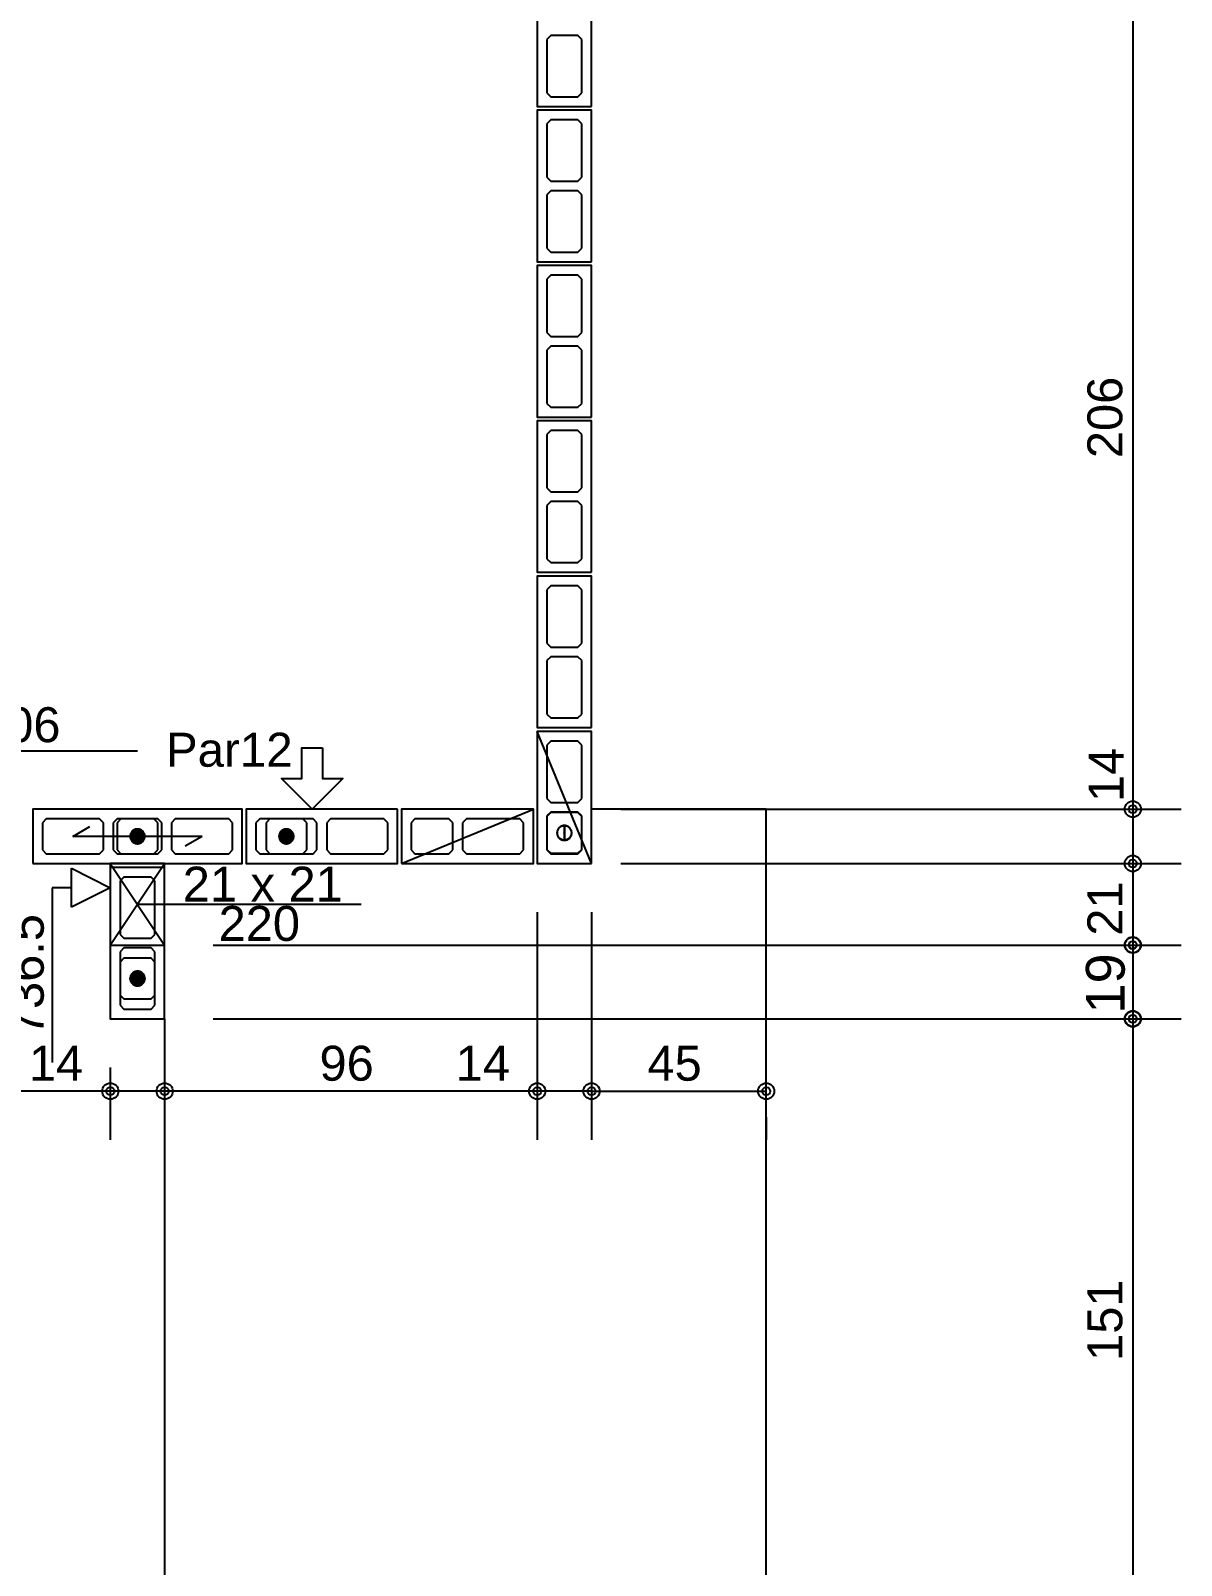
# Model space of a CAD drawing. Extents: x 0 to 119, y 0 to 84.
# Drawn here: x 40.56 to 46.49, y 44.73 to 52.63 of the extents above; entities that cross this region are included whole.
import ezdxf

# ---------------------------------------------------------------- set-up
doc = ezdxf.new("R2010")
doc.units = 0
doc.header["$MEASUREMENT"] = 0
doc.linetypes.add('ESTILO_TQS_0003', pattern=[1.5, 0.5, -0.4, 0.1, -0.5])
doc.linetypes.add('ESTILO_TQS_0005', pattern=[0.4, 0.3, -0.1])
for name, color, linetype in [('18', 6, 'CONTINUOUS'), ('20', 1, 'CONTINUOUS'), ('27', 250, 'CONTINUOUS'), ('3', 7, 'CONTINUOUS'), ('35', 255, 'CONTINUOUS')]:
    doc.layers.add(name, color=color, linetype=linetype)
doc.styles.add('TQS_ARIAL', font='arial.ttf')

msp = doc.modelspace()

# ---------------------------------------------------------------- linework, layer by layer
at = {"layer": '18', "color": 6, "linetype": 'Continuous'}
for p, q in [((40.767844, 48.115514), (40.767844, 48.315514)), ((40.767844, 48.315514), (40.967844, 48.215514)), ((40.767844, 48.215514), (40.667844, 48.215514)), ((40.667844, 48.215514), (40.667844, 47.315514)), ((40.967844, 48.215514), (40.767844, 48.115514))]:
    msp.add_line(p, q, dxfattribs=at)
at = {"layer": '20', "color": 1, "linetype": 'Continuous'}
msp.add_line((40.207844, 48.92), (41.107844, 48.92), dxfattribs=at)
at = {"layer": '27', "color": 250, "linetype": 'ESTILO_TQS_0005'}
for points in [[(43.377844, 52.29), (43.397844, 52.31), (43.397844, 52.585), (43.377844, 52.605), (43.237844, 52.605), (43.217844, 52.585), (43.217844, 52.31), (43.237844, 52.29), (43.377844, 52.29)], [(43.377844, 51.855), (43.397844, 51.875), (43.397844, 52.15), (43.377844, 52.17), (43.237844, 52.17), (43.217844, 52.15), (43.217844, 51.875), (43.237844, 51.855), (43.377844, 51.855)], [(43.377844, 51.49), (43.397844, 51.51), (43.397844, 51.785), (43.377844, 51.805), (43.237844, 51.805), (43.217844, 51.785), (43.217844, 51.51), (43.237844, 51.49), (43.377844, 51.49)], [(43.377844, 51.055), (43.397844, 51.075), (43.397844, 51.35), (43.377844, 51.37), (43.237844, 51.37), (43.217844, 51.35), (43.217844, 51.075), (43.237844, 51.055), (43.377844, 51.055)], [(43.377844, 50.69), (43.397844, 50.71), (43.397844, 50.985), (43.377844, 51.005), (43.237844, 51.005), (43.217844, 50.985), (43.217844, 50.71), (43.237844, 50.69), (43.377844, 50.69)], [(43.377844, 50.255), (43.397844, 50.275), (43.397844, 50.55), (43.377844, 50.57), (43.237844, 50.57), (43.217844, 50.55), (43.217844, 50.275), (43.237844, 50.255), (43.377844, 50.255)], [(43.377844, 49.89), (43.397844, 49.91), (43.397844, 50.185), (43.377844, 50.205), (43.237844, 50.205), (43.217844, 50.185), (43.217844, 49.91), (43.237844, 49.89), (43.377844, 49.89)], [(43.377844, 49.455), (43.397844, 49.475), (43.397844, 49.75), (43.377844, 49.77), (43.237844, 49.77), (43.217844, 49.75), (43.217844, 49.475), (43.237844, 49.455), (43.377844, 49.455)], [(43.377844, 49.09), (43.397844, 49.11), (43.397844, 49.385), (43.377844, 49.405), (43.237844, 49.405), (43.217844, 49.385), (43.217844, 49.11), (43.237844, 49.09), (43.377844, 49.09)], [(43.377844, 48.655), (43.397844, 48.675), (43.397844, 48.95), (43.377844, 48.97), (43.237844, 48.97), (43.217844, 48.95), (43.217844, 48.675), (43.237844, 48.655), (43.377844, 48.655)], [(40.617844, 48.41), (40.637844, 48.39), (40.912844, 48.39), (40.932844, 48.41), (40.932844, 48.55), (40.912844, 48.57), (40.637844, 48.57), (40.617844, 48.55), (40.617844, 48.41)], [(40.982844, 48.41), (41.002844, 48.39), (41.212844, 48.39), (41.232844, 48.41), (41.232844, 48.55), (41.212844, 48.57), (41.002844, 48.57), (40.982844, 48.55), (40.982844, 48.41)], [(41.282844, 48.41), (41.302844, 48.39), (41.577844, 48.39), (41.597844, 48.41), (41.597844, 48.55), (41.577844, 48.57), (41.302844, 48.57), (41.282844, 48.55), (41.282844, 48.41)], [(42.032844, 48.55), (42.012844, 48.57), (41.737844, 48.57), (41.717844, 48.55), (41.717844, 48.41), (41.737844, 48.39), (42.012844, 48.39), (42.032844, 48.41), (42.032844, 48.55)], [(42.397844, 48.55), (42.377844, 48.57), (42.102844, 48.57), (42.082844, 48.55), (42.082844, 48.41), (42.102844, 48.39), (42.377844, 48.39), (42.397844, 48.41), (42.397844, 48.55)], [(42.517844, 48.41), (42.537844, 48.39), (42.712844, 48.39), (42.732844, 48.41), (42.732844, 48.55), (42.712844, 48.57), (42.537844, 48.57), (42.517844, 48.55), (42.517844, 48.41)], [(42.782844, 48.41), (42.802844, 48.39), (43.077844, 48.39), (43.097844, 48.41), (43.097844, 48.55), (43.077844, 48.57), (42.802844, 48.57), (42.782844, 48.55), (42.782844, 48.41)], [(43.377844, 48.39), (43.397844, 48.41), (43.397844, 48.585), (43.377844, 48.605), (43.237844, 48.605), (43.217844, 48.585), (43.217844, 48.41), (43.237844, 48.39), (43.377844, 48.39)], [(41.037844, 48.27), (41.017844, 48.25), (41.017844, 47.975), (41.037844, 47.955), (41.177844, 47.955), (41.197844, 47.975), (41.197844, 48.25), (41.177844, 48.27), (41.037844, 48.27)], [(41.037844, 47.905), (41.017844, 47.885), (41.017844, 47.61), (41.037844, 47.59), (41.177844, 47.59), (41.197844, 47.61), (41.197844, 47.885), (41.177844, 47.905), (41.037844, 47.905)]]:
    msp.add_lwpolyline(points, dxfattribs=at)
at = {"layer": '3', "color": 7, "linetype": 'Continuous'}
for p, q in [((43.447844, 48.34), (43.167844, 49.02)), ((42.467844, 48.34), (43.147844, 48.62)), ((41.022844, 48.57), (41.002844, 48.55)), ((41.002844, 48.55), (41.002844, 48.41)), ((41.192844, 48.57), (41.022844, 48.57)), ((41.212844, 48.55), (41.192844, 48.57)), ((41.212844, 48.41), (41.212844, 48.55)), ((41.790344, 48.57), (41.770344, 48.55)), ((41.770344, 48.55), (41.770344, 48.41)), ((41.960344, 48.57), (41.790344, 48.57)), ((41.980344, 48.55), (41.960344, 48.57)), ((41.980344, 48.41), (41.980344, 48.55)), ((43.237844, 48.6025), (43.217844, 48.5825)), ((43.217844, 48.5825), (43.217844, 48.4125)), ((43.377844, 48.6025), (43.237844, 48.6025)), ((43.397844, 48.5825), (43.377844, 48.6025)), ((43.397844, 48.4125), (43.397844, 48.5825)), ((40.775344, 48.48), (40.861947, 48.53)), ((41.440344, 48.48), (40.775344, 48.48)), ((41.440344, 48.48), (41.353742, 48.43)), ((41.002844, 48.41), (41.022844, 48.39)), ((41.022844, 48.39), (41.192844, 48.39)), ((41.192844, 48.39), (41.212844, 48.41)), ((41.770344, 48.41), (41.790344, 48.39)), ((41.790344, 48.39), (41.960344, 48.39)), ((41.960344, 48.39), (41.980344, 48.41)), ((43.217844, 48.4125), (43.237844, 48.3925)), ((43.237844, 48.3925), (43.377844, 48.3925)), ((43.377844, 48.3925), (43.397844, 48.4125)), ((40.967844, 47.92), (41.247844, 48.34)), ((40.967844, 48.34), (41.247844, 47.92)), ((41.037844, 47.8525), (41.017844, 47.8325)), ((41.017844, 47.8325), (41.017844, 47.6625)), ((41.177844, 47.8525), (41.037844, 47.8525)), ((41.197844, 47.8325), (41.177844, 47.8525)), ((41.197844, 47.6625), (41.197844, 47.8325)), ((41.017844, 47.6625), (41.037844, 47.6425)), ((41.037844, 47.6425), (41.177844, 47.6425)), ((41.177844, 47.6425), (41.197844, 47.6625))]:
    msp.add_line(p, q, dxfattribs=at)
for points in [[(43.447844, 52.24), (43.447844, 53.02), (43.167844, 53.02), (43.167844, 52.24), (43.447844, 52.24)], [(43.447844, 51.44), (43.447844, 52.22), (43.167844, 52.22), (43.167844, 51.44), (43.447844, 51.44)], [(43.447844, 50.64), (43.447844, 51.42), (43.167844, 51.42), (43.167844, 50.64), (43.447844, 50.64)], [(43.447844, 49.84), (43.447844, 50.62), (43.167844, 50.62), (43.167844, 49.84), (43.447844, 49.84)], [(43.447844, 49.04), (43.447844, 49.82), (43.167844, 49.82), (43.167844, 49.04), (43.447844, 49.04)], [(43.447844, 48.34), (43.447844, 49.02), (43.167844, 49.02), (43.167844, 48.34), (43.447844, 48.34)], [(42.060502, 48.935947), (42.060502, 48.777974), (42.165818, 48.777974), (42.007844, 48.62), (41.849871, 48.777974), (41.955186, 48.777974), (41.955186, 48.935947), (42.060502, 48.935947)], [(40.567844, 48.34), (41.647844, 48.34), (41.647844, 48.62), (40.567844, 48.62), (40.567844, 48.34)], [(42.447844, 48.62), (41.667844, 48.62), (41.667844, 48.34), (42.447844, 48.34), (42.447844, 48.62)], [(42.467844, 48.34), (43.147844, 48.34), (43.147844, 48.62), (42.467844, 48.62), (42.467844, 48.34)], [(43.047844, 43.54), (44.347844, 43.54), (44.347844, 48.62), (43.447844, 48.62)], [(41.108444, 48.48), (41.108441, 48.479939), (41.108432, 48.479879), (41.108417, 48.47982), (41.108396, 48.479763), (41.108369, 48.479709), (41.108337, 48.479657), (41.1083, 48.479609), (41.108258, 48.479565), (41.108212, 48.479526), (41.108162, 48.479491), (41.108109, 48.479461), (41.108053, 48.479437), (41.107995, 48.479419), (41.107935, 48.479407), (41.107875, 48.479401), (41.107814, 48.479401), (41.107753, 48.479407), (41.107694, 48.479419), (41.107636, 48.479437), (41.10758, 48.479461), (41.107527, 48.479491), (41.107477, 48.479526), (41.107431, 48.479565), (41.107389, 48.479609), (41.107352, 48.479657), (41.10732, 48.479709), (41.107293, 48.479763), (41.107272, 48.47982), (41.107257, 48.479879), (41.107247, 48.479939), (41.107244, 48.48), (41.145644, 48.48), (41.14545, 48.483824), (41.144871, 48.487609), (41.143911, 48.491316), (41.142581, 48.494907), (41.140895, 48.498344), (41.138869, 48.501594), (41.136525, 48.504622), (41.133887, 48.507397), (41.130982, 48.509891), (41.127839, 48.512079), (41.124491, 48.513937), (41.120972, 48.515447), (41.117319, 48.516593), (41.113568, 48.517364), (41.109759, 48.517751), (41.10593, 48.517751), (41.10212, 48.517364), (41.09837, 48.516593), (41.094716, 48.515447), (41.091197, 48.513937), (41.087849, 48.512079), (41.084707, 48.509891), (41.081801, 48.507397), (41.079163, 48.504622), (41.076819, 48.501594), (41.074794, 48.498344), (41.073108, 48.494907), (41.071778, 48.491316), (41.070818, 48.487609), (41.070238, 48.483824), (41.070044, 48.48), (41.108444, 48.48)], [(41.107244, 48.48), (41.107247, 48.480061), (41.107257, 48.480121), (41.107272, 48.48018), (41.107293, 48.480237), (41.10732, 48.480291), (41.107352, 48.480343), (41.107389, 48.480391), (41.107431, 48.480435), (41.107477, 48.480474), (41.107527, 48.480509), (41.10758, 48.480539), (41.107636, 48.480563), (41.107694, 48.480581), (41.107753, 48.480593), (41.107814, 48.480599), (41.107875, 48.480599), (41.107935, 48.480593), (41.107995, 48.480581), (41.108053, 48.480563), (41.108109, 48.480539), (41.108162, 48.480509), (41.108212, 48.480474), (41.108258, 48.480435), (41.1083, 48.480391), (41.108337, 48.480343), (41.108369, 48.480291), (41.108396, 48.480237), (41.108417, 48.48018), (41.108432, 48.480121), (41.108441, 48.480061), (41.108444, 48.48), (41.070044, 48.48), (41.070238, 48.476176), (41.070818, 48.472391), (41.071778, 48.468684), (41.073108, 48.465093), (41.074794, 48.461656), (41.076819, 48.458406), (41.079163, 48.455378), (41.081801, 48.452603), (41.084707, 48.450109), (41.087849, 48.447921), (41.091197, 48.446063), (41.094716, 48.444553), (41.09837, 48.443407), (41.10212, 48.442636), (41.10593, 48.442249), (41.109759, 48.442249), (41.113568, 48.442636), (41.117319, 48.443407), (41.120972, 48.444553), (41.124491, 48.446063), (41.127839, 48.447921), (41.130982, 48.450109), (41.133887, 48.452603), (41.136525, 48.455378), (41.138869, 48.458406), (41.140895, 48.461656), (41.142581, 48.465093), (41.143911, 48.468684), (41.144871, 48.472391), (41.14545, 48.476176), (41.145644, 48.48), (41.107244, 48.48)], [(41.875944, 48.48), (41.875941, 48.479939), (41.875932, 48.479879), (41.875917, 48.47982), (41.875896, 48.479763), (41.875869, 48.479709), (41.875837, 48.479657), (41.8758, 48.479609), (41.875758, 48.479565), (41.875712, 48.479526), (41.875662, 48.479491), (41.875609, 48.479461), (41.875553, 48.479437), (41.875495, 48.479419), (41.875435, 48.479407), (41.875375, 48.479401), (41.875314, 48.479401), (41.875253, 48.479407), (41.875194, 48.479419), (41.875136, 48.479437), (41.87508, 48.479461), (41.875027, 48.479491), (41.874977, 48.479526), (41.874931, 48.479565), (41.874889, 48.479609), (41.874852, 48.479657), (41.87482, 48.479709), (41.874793, 48.479763), (41.874772, 48.47982), (41.874757, 48.479879), (41.874747, 48.479939), (41.874744, 48.48), (41.913144, 48.48), (41.91295, 48.483824), (41.912371, 48.487609), (41.911411, 48.491316), (41.910081, 48.494907), (41.908395, 48.498344), (41.906369, 48.501594), (41.904025, 48.504622), (41.901387, 48.507397), (41.898482, 48.509891), (41.895339, 48.512079), (41.891991, 48.513937), (41.888472, 48.515447), (41.884819, 48.516593), (41.881068, 48.517364), (41.877259, 48.517751), (41.87343, 48.517751), (41.86962, 48.517364), (41.86587, 48.516593), (41.862216, 48.515447), (41.858697, 48.513937), (41.855349, 48.512079), (41.852207, 48.509891), (41.849301, 48.507397), (41.846663, 48.504622), (41.844319, 48.501594), (41.842294, 48.498344), (41.840608, 48.494907), (41.839278, 48.491316), (41.838318, 48.487609), (41.837738, 48.483824), (41.837544, 48.48), (41.875944, 48.48)], [(41.874744, 48.48), (41.874747, 48.480061), (41.874757, 48.480121), (41.874772, 48.48018), (41.874793, 48.480237), (41.87482, 48.480291), (41.874852, 48.480343), (41.874889, 48.480391), (41.874931, 48.480435), (41.874977, 48.480474), (41.875027, 48.480509), (41.87508, 48.480539), (41.875136, 48.480563), (41.875194, 48.480581), (41.875253, 48.480593), (41.875314, 48.480599), (41.875375, 48.480599), (41.875435, 48.480593), (41.875495, 48.480581), (41.875553, 48.480563), (41.875609, 48.480539), (41.875662, 48.480509), (41.875712, 48.480474), (41.875758, 48.480435), (41.8758, 48.480391), (41.875837, 48.480343), (41.875869, 48.480291), (41.875896, 48.480237), (41.875917, 48.48018), (41.875932, 48.480121), (41.875941, 48.480061), (41.875944, 48.48), (41.837544, 48.48), (41.837738, 48.476176), (41.838318, 48.472391), (41.839278, 48.468684), (41.840608, 48.465093), (41.842294, 48.461656), (41.844319, 48.458406), (41.846663, 48.455378), (41.849301, 48.452603), (41.852207, 48.450109), (41.855349, 48.447921), (41.858697, 48.446063), (41.862216, 48.444553), (41.86587, 48.443407), (41.86962, 48.442636), (41.87343, 48.442249), (41.877259, 48.442249), (41.881068, 48.442636), (41.884819, 48.443407), (41.888472, 48.444553), (41.891991, 48.446063), (41.895339, 48.447921), (41.898482, 48.450109), (41.901387, 48.452603), (41.904025, 48.455378), (41.906369, 48.458406), (41.908395, 48.461656), (41.910081, 48.465093), (41.911411, 48.468684), (41.912371, 48.472391), (41.91295, 48.476176), (41.913144, 48.48), (41.874744, 48.48)], [(43.307844, 48.4981), (43.307905, 48.498097), (43.307965, 48.498088), (43.308024, 48.498072), (43.308081, 48.498051), (43.308135, 48.498025), (43.308187, 48.497992), (43.308235, 48.497955), (43.308279, 48.497913), (43.308319, 48.497867), (43.308353, 48.497817), (43.308383, 48.497764), (43.308407, 48.497708), (43.308425, 48.49765), (43.308437, 48.497591), (43.308444, 48.49753), (43.308444, 48.49747), (43.308437, 48.497409), (43.308425, 48.49735), (43.308407, 48.497292), (43.308383, 48.497236), (43.308353, 48.497183), (43.308319, 48.497133), (43.308279, 48.497087), (43.308235, 48.497045), (43.308187, 48.497008), (43.308135, 48.496975), (43.308081, 48.496949), (43.308024, 48.496928), (43.307965, 48.496912), (43.307905, 48.496903), (43.307844, 48.4969), (43.307844, 48.5353), (43.30402, 48.535106), (43.300235, 48.534526), (43.296528, 48.533566), (43.292938, 48.532237), (43.2895, 48.53055), (43.28625, 48.528525), (43.283222, 48.526181), (43.280447, 48.523543), (43.277953, 48.520638), (43.275766, 48.517495), (43.273907, 48.514147), (43.272397, 48.510628), (43.271251, 48.506975), (43.27048, 48.503224), (43.270093, 48.499415), (43.270093, 48.495585), (43.27048, 48.491776), (43.271251, 48.488025), (43.272397, 48.484372), (43.273907, 48.480853), (43.275766, 48.477505), (43.277953, 48.474362), (43.280447, 48.471457), (43.283222, 48.468819), (43.28625, 48.466475), (43.2895, 48.46445), (43.292938, 48.462763), (43.296528, 48.461434), (43.300235, 48.460474), (43.30402, 48.459894), (43.307844, 48.4597), (43.307844, 48.4981)], [(43.307844, 48.4969), (43.307784, 48.496903), (43.307724, 48.496912), (43.307665, 48.496928), (43.307608, 48.496949), (43.307553, 48.496975), (43.307502, 48.497008), (43.307453, 48.497045), (43.307409, 48.497087), (43.30737, 48.497133), (43.307335, 48.497183), (43.307306, 48.497236), (43.307282, 48.497292), (43.307263, 48.49735), (43.307251, 48.497409), (43.307245, 48.49747), (43.307245, 48.49753), (43.307251, 48.497591), (43.307263, 48.49765), (43.307282, 48.497708), (43.307306, 48.497764), (43.307335, 48.497817), (43.30737, 48.497867), (43.307409, 48.497913), (43.307453, 48.497955), (43.307502, 48.497992), (43.307553, 48.498025), (43.307608, 48.498051), (43.307665, 48.498072), (43.307724, 48.498088), (43.307784, 48.498097), (43.307844, 48.4981), (43.307844, 48.4597), (43.311668, 48.459894), (43.315453, 48.460474), (43.31916, 48.461434), (43.322751, 48.462763), (43.326189, 48.46445), (43.329438, 48.466475), (43.332466, 48.468819), (43.335241, 48.471457), (43.337736, 48.474362), (43.339923, 48.477505), (43.341781, 48.480853), (43.343291, 48.484372), (43.344438, 48.488025), (43.345208, 48.491776), (43.345596, 48.495585), (43.345596, 48.499415), (43.345208, 48.503224), (43.344438, 48.506975), (43.343291, 48.510628), (43.341781, 48.514147), (43.339923, 48.517495), (43.337736, 48.520638), (43.335241, 48.523543), (43.332466, 48.526181), (43.329438, 48.528525), (43.326189, 48.53055), (43.322751, 48.532237), (43.31916, 48.533566), (43.315453, 48.534526), (43.311668, 48.535106), (43.307844, 48.5353), (43.307844, 48.4969)], [(40.967844, 47.92), (41.247844, 47.92), (41.247844, 48.34), (40.967844, 48.34), (40.967844, 47.92)], [(40.967844, 48.32), (40.967844, 47.54), (41.247844, 47.54), (41.247844, 48.32), (40.967844, 48.32)], [(41.107844, 48.13), (42.260073, 48.13)], [(41.107844, 47.7481), (41.107905, 47.748097), (41.107965, 47.748088), (41.108024, 47.748072), (41.108081, 47.748051), (41.108135, 47.748025), (41.108187, 47.747992), (41.108235, 47.747955), (41.108279, 47.747913), (41.108319, 47.747867), (41.108353, 47.747817), (41.108383, 47.747764), (41.108407, 47.747708), (41.108425, 47.74765), (41.108437, 47.747591), (41.108444, 47.74753), (41.108444, 47.74747), (41.108437, 47.747409), (41.108425, 47.74735), (41.108407, 47.747292), (41.108383, 47.747236), (41.108353, 47.747183), (41.108319, 47.747133), (41.108279, 47.747087), (41.108235, 47.747045), (41.108187, 47.747008), (41.108135, 47.746975), (41.108081, 47.746949), (41.108024, 47.746928), (41.107965, 47.746912), (41.107905, 47.746903), (41.107844, 47.7469), (41.107844, 47.7853), (41.10402, 47.785106), (41.100235, 47.784526), (41.096528, 47.783566), (41.092938, 47.782237), (41.0895, 47.78055), (41.08625, 47.778525), (41.083222, 47.776181), (41.080447, 47.773543), (41.077953, 47.770638), (41.075766, 47.767495), (41.073907, 47.764147), (41.072397, 47.760628), (41.071251, 47.756975), (41.07048, 47.753224), (41.070093, 47.749415), (41.070093, 47.745585), (41.07048, 47.741776), (41.071251, 47.738025), (41.072397, 47.734372), (41.073907, 47.730853), (41.075766, 47.727505), (41.077953, 47.724362), (41.080447, 47.721457), (41.083222, 47.718819), (41.08625, 47.716475), (41.0895, 47.71445), (41.092938, 47.712763), (41.096528, 47.711434), (41.100235, 47.710474), (41.10402, 47.709894), (41.107844, 47.7097), (41.107844, 47.7481)], [(41.107844, 47.7469), (41.107784, 47.746903), (41.107724, 47.746912), (41.107665, 47.746928), (41.107608, 47.746949), (41.107553, 47.746975), (41.107502, 47.747008), (41.107453, 47.747045), (41.107409, 47.747087), (41.10737, 47.747133), (41.107335, 47.747183), (41.107306, 47.747236), (41.107282, 47.747292), (41.107263, 47.74735), (41.107251, 47.747409), (41.107245, 47.74747), (41.107245, 47.74753), (41.107251, 47.747591), (41.107263, 47.74765), (41.107282, 47.747708), (41.107306, 47.747764), (41.107335, 47.747817), (41.10737, 47.747867), (41.107409, 47.747913), (41.107453, 47.747955), (41.107502, 47.747992), (41.107553, 47.748025), (41.107608, 47.748051), (41.107665, 47.748072), (41.107724, 47.748088), (41.107784, 47.748097), (41.107844, 47.7481), (41.107844, 47.7097), (41.111668, 47.709894), (41.115453, 47.710474), (41.11916, 47.711434), (41.122751, 47.712763), (41.126189, 47.71445), (41.129438, 47.716475), (41.132466, 47.718819), (41.135241, 47.721457), (41.137736, 47.724362), (41.139923, 47.727505), (41.141781, 47.730853), (41.143291, 47.734372), (41.144438, 47.738025), (41.145208, 47.741776), (41.145596, 47.745585), (41.145596, 47.749415), (41.145208, 47.753224), (41.144438, 47.756975), (41.143291, 47.760628), (41.141781, 47.764147), (41.139923, 47.767495), (41.137736, 47.770638), (41.135241, 47.773543), (41.132466, 47.776181), (41.129438, 47.778525), (41.126189, 47.78055), (41.122751, 47.782237), (41.11916, 47.783566), (41.115453, 47.784526), (41.111668, 47.785106), (41.107844, 47.7853), (41.107844, 47.7469)], [(41.247844, 47.54), (41.247844, 44.52)]]:
    msp.add_lwpolyline(points, dxfattribs=at)
for centre in [(41.107844, 48.48), (41.875344, 48.48), (43.307844, 48.4975), (41.107844, 47.7475)]:
    msp.add_circle(centre, 0.0372, dxfattribs=at)
for points in [[(41.108444, 48.48), (41.070238, 48.483824), (41.070044, 48.48)], [(41.107244, 48.48), (41.070044, 48.48), (41.070238, 48.476176)], [(41.108444, 48.48), (41.070818, 48.487609), (41.070238, 48.483824)], [(41.107244, 48.48), (41.070238, 48.476176), (41.070818, 48.472391)], [(41.108444, 48.48), (41.071778, 48.491316), (41.070818, 48.487609)], [(41.107244, 48.48), (41.070818, 48.472391), (41.071778, 48.468684)], [(41.108444, 48.48), (41.073108, 48.494907), (41.071778, 48.491316)], [(41.107244, 48.48), (41.071778, 48.468684), (41.073108, 48.465093)], [(41.108444, 48.48), (41.074794, 48.498344), (41.073108, 48.494907)], [(41.107244, 48.48), (41.073108, 48.465093), (41.074794, 48.461656)], [(41.108444, 48.48), (41.076819, 48.501594), (41.074794, 48.498344)], [(41.107244, 48.48), (41.074794, 48.461656), (41.076819, 48.458406)], [(41.108444, 48.48), (41.079163, 48.504622), (41.076819, 48.501594)], [(41.107244, 48.48), (41.076819, 48.458406), (41.079163, 48.455378)], [(41.108444, 48.48), (41.081801, 48.507397), (41.079163, 48.504622)], [(41.107244, 48.48), (41.079163, 48.455378), (41.081801, 48.452603)], [(41.108444, 48.48), (41.084707, 48.509891), (41.081801, 48.507397)], [(41.107244, 48.48), (41.081801, 48.452603), (41.084707, 48.450109)], [(41.108444, 48.48), (41.087849, 48.512079), (41.084707, 48.509891)], [(41.107244, 48.48), (41.084707, 48.450109), (41.087849, 48.447921)], [(41.108444, 48.48), (41.091197, 48.513937), (41.087849, 48.512079)], [(41.107244, 48.48), (41.087849, 48.447921), (41.091197, 48.446063)], [(41.108444, 48.48), (41.094716, 48.515447), (41.091197, 48.513937)], [(41.107244, 48.48), (41.091197, 48.446063), (41.094716, 48.444553)], [(41.108444, 48.48), (41.09837, 48.516593), (41.094716, 48.515447)], [(41.107244, 48.48), (41.094716, 48.444553), (41.09837, 48.443407)], [(41.108444, 48.48), (41.10212, 48.517364), (41.09837, 48.516593)], [(41.107244, 48.48), (41.09837, 48.443407), (41.10212, 48.442636)], [(41.108444, 48.48), (41.10593, 48.517751), (41.10212, 48.517364)], [(41.107244, 48.48), (41.10212, 48.442636), (41.10593, 48.442249)], [(41.108444, 48.48), (41.109759, 48.517751), (41.10593, 48.517751)], [(41.107244, 48.48), (41.10593, 48.442249), (41.109759, 48.442249)], [(41.107477, 48.480474), (41.107272, 48.48018), (41.107244, 48.48)], [(41.107477, 48.480474), (41.107244, 48.48), (41.107244, 48.48)], [(41.107477, 48.480474), (41.107244, 48.48), (41.107244, 48.48)], [(41.107477, 48.480474), (41.107244, 48.48), (41.107244, 48.48)], [(41.107477, 48.480474), (41.107244, 48.48), (41.107244, 48.48)], [(41.107477, 48.480474), (41.107244, 48.48), (41.107244, 48.48)], [(41.107477, 48.480474), (41.107244, 48.48), (41.107244, 48.48)], [(41.107477, 48.480474), (41.107244, 48.48), (41.107244, 48.48)], [(41.107477, 48.480474), (41.107244, 48.48), (41.107244, 48.48)], [(41.107477, 48.480474), (41.107244, 48.48), (41.107244, 48.48)], [(41.107477, 48.480474), (41.107244, 48.48), (41.107244, 48.48)], [(41.107477, 48.480474), (41.107244, 48.48), (41.107244, 48.48)], [(41.107477, 48.480474), (41.107244, 48.48), (41.107244, 48.48)], [(41.107477, 48.480474), (41.107244, 48.48), (41.107244, 48.48)], [(41.107477, 48.480474), (41.107244, 48.48), (41.107244, 48.48)], [(41.107477, 48.480474), (41.107244, 48.48), (41.107244, 48.48)], [(41.107477, 48.480474), (41.107244, 48.48), (41.107244, 48.48)], [(41.107477, 48.480474), (41.107244, 48.48), (41.107244, 48.48)], [(41.107477, 48.480474), (41.107244, 48.48), (41.107244, 48.48)], [(41.107477, 48.480474), (41.107244, 48.48), (41.107244, 48.48)], [(41.107477, 48.480474), (41.107244, 48.48), (41.107244, 48.48)], [(41.107477, 48.480474), (41.107244, 48.48), (41.107244, 48.48)], [(41.107477, 48.480474), (41.107244, 48.48), (41.107244, 48.48)], [(41.107244, 48.48), (41.109759, 48.442249), (41.145644, 48.48)], [(41.107477, 48.480474), (41.10732, 48.480291), (41.107272, 48.48018)], [(41.107477, 48.480474), (41.107352, 48.480343), (41.10732, 48.480291)], [(41.107477, 48.480474), (41.107389, 48.480391), (41.107352, 48.480343)], [(41.107477, 48.480474), (41.107431, 48.480435), (41.107389, 48.480391)], [(41.107477, 48.480474), (41.107477, 48.480474), (41.107431, 48.480435)], [(41.107477, 48.480474), (41.107431, 48.480435), (41.107431, 48.480435)], [(41.107477, 48.480474), (41.107477, 48.480474), (41.107477, 48.480474)], [(41.108444, 48.48), (41.108212, 48.479526), (41.108212, 48.479526)], [(41.108444, 48.48), (41.108212, 48.479526), (41.108212, 48.479526)], [(41.108444, 48.48), (41.108212, 48.479526), (41.108258, 48.479565)], [(41.108444, 48.48), (41.108258, 48.479565), (41.108258, 48.479565)], [(41.108444, 48.48), (41.108258, 48.479565), (41.1083, 48.479609)], [(41.108444, 48.48), (41.1083, 48.479609), (41.108337, 48.479657)], [(41.108444, 48.48), (41.108337, 48.479657), (41.108369, 48.479709)], [(41.108444, 48.48), (41.108369, 48.479709), (41.108417, 48.47982)], [(41.108444, 48.48), (41.108417, 48.47982), (41.108444, 48.48)], [(41.145644, 48.48), (41.109759, 48.517751), (41.108444, 48.48)], [(41.108444, 48.48), (41.108444, 48.48), (41.108444, 48.48)], [(41.108444, 48.48), (41.108444, 48.48), (41.108444, 48.48)], [(41.108444, 48.48), (41.108444, 48.48), (41.108444, 48.48)], [(41.108444, 48.48), (41.108444, 48.48), (41.108444, 48.48)], [(41.108444, 48.48), (41.108444, 48.48), (41.108444, 48.48)], [(41.108444, 48.48), (41.108444, 48.48), (41.108444, 48.48)], [(41.108444, 48.48), (41.108444, 48.48), (41.108444, 48.48)], [(41.108444, 48.48), (41.108444, 48.48), (41.108444, 48.48)], [(41.108444, 48.48), (41.108444, 48.48), (41.108444, 48.48)], [(41.108444, 48.48), (41.108444, 48.48), (41.108444, 48.48)], [(41.108444, 48.48), (41.108444, 48.48), (41.108444, 48.48)], [(41.108444, 48.48), (41.108444, 48.48), (41.108444, 48.48)], [(41.108444, 48.48), (41.108444, 48.48), (41.108444, 48.48)], [(41.108444, 48.48), (41.108444, 48.48), (41.108444, 48.48)], [(41.108444, 48.48), (41.108444, 48.48), (41.108444, 48.48)], [(41.108444, 48.48), (41.108444, 48.48), (41.108444, 48.48)], [(41.108444, 48.48), (41.108444, 48.48), (41.108444, 48.48)], [(41.108444, 48.48), (41.108444, 48.48), (41.108444, 48.48)], [(41.108444, 48.48), (41.108444, 48.48), (41.108444, 48.48)], [(41.108444, 48.48), (41.108444, 48.48), (41.108444, 48.48)], [(41.108444, 48.48), (41.108444, 48.48), (41.108444, 48.48)], [(41.145644, 48.48), (41.113568, 48.517364), (41.109759, 48.517751)], [(41.145644, 48.48), (41.109759, 48.442249), (41.113568, 48.442636)], [(41.145644, 48.48), (41.117319, 48.516593), (41.113568, 48.517364)], [(41.145644, 48.48), (41.113568, 48.442636), (41.117319, 48.443407)], [(41.145644, 48.48), (41.120972, 48.515447), (41.117319, 48.516593)], [(41.145644, 48.48), (41.117319, 48.443407), (41.120972, 48.444553)], [(41.145644, 48.48), (41.124491, 48.513937), (41.120972, 48.515447)], [(41.145644, 48.48), (41.120972, 48.444553), (41.124491, 48.446063)], [(41.145644, 48.48), (41.127839, 48.512079), (41.124491, 48.513937)], [(41.145644, 48.48), (41.124491, 48.446063), (41.127839, 48.447921)], [(41.145644, 48.48), (41.130982, 48.509891), (41.127839, 48.512079)], [(41.145644, 48.48), (41.127839, 48.447921), (41.130982, 48.450109)], [(41.145644, 48.48), (41.133887, 48.507397), (41.130982, 48.509891)], [(41.145644, 48.48), (41.130982, 48.450109), (41.133887, 48.452603)], [(41.145644, 48.48), (41.136525, 48.504622), (41.133887, 48.507397)], [(41.145644, 48.48), (41.133887, 48.452603), (41.136525, 48.455378)], [(41.145644, 48.48), (41.138869, 48.501594), (41.136525, 48.504622)], [(41.145644, 48.48), (41.136525, 48.455378), (41.138869, 48.458406)], [(41.145644, 48.48), (41.140895, 48.498344), (41.138869, 48.501594)], [(41.145644, 48.48), (41.138869, 48.458406), (41.140895, 48.461656)], [(41.145644, 48.48), (41.142581, 48.494907), (41.140895, 48.498344)], [(41.145644, 48.48), (41.140895, 48.461656), (41.142581, 48.465093)], [(41.145644, 48.48), (41.143911, 48.491316), (41.142581, 48.494907)], [(41.145644, 48.48), (41.142581, 48.465093), (41.143911, 48.468684)], [(41.145644, 48.48), (41.144871, 48.487609), (41.143911, 48.491316)], [(41.145644, 48.48), (41.143911, 48.468684), (41.144871, 48.472391)], [(41.145644, 48.48), (41.14545, 48.483824), (41.144871, 48.487609)], [(41.145644, 48.48), (41.144871, 48.472391), (41.14545, 48.476176)], [(41.875944, 48.48), (41.837738, 48.483824), (41.837544, 48.48)], [(41.874744, 48.48), (41.837544, 48.48), (41.837738, 48.476176)], [(41.875944, 48.48), (41.838318, 48.487609), (41.837738, 48.483824)], [(41.874744, 48.48), (41.837738, 48.476176), (41.838318, 48.472391)], [(41.875944, 48.48), (41.839278, 48.491316), (41.838318, 48.487609)], [(41.874744, 48.48), (41.838318, 48.472391), (41.839278, 48.468684)], [(41.875944, 48.48), (41.840608, 48.494907), (41.839278, 48.491316)], [(41.874744, 48.48), (41.839278, 48.468684), (41.840608, 48.465093)], [(41.875944, 48.48), (41.842294, 48.498344), (41.840608, 48.494907)], [(41.874744, 48.48), (41.840608, 48.465093), (41.842294, 48.461656)], [(41.875944, 48.48), (41.844319, 48.501594), (41.842294, 48.498344)], [(41.874744, 48.48), (41.842294, 48.461656), (41.844319, 48.458406)], [(41.875944, 48.48), (41.846663, 48.504622), (41.844319, 48.501594)], [(41.874744, 48.48), (41.844319, 48.458406), (41.846663, 48.455378)], [(41.875944, 48.48), (41.849301, 48.507397), (41.846663, 48.504622)], [(41.874744, 48.48), (41.846663, 48.455378), (41.849301, 48.452603)], [(41.875944, 48.48), (41.852207, 48.509891), (41.849301, 48.507397)], [(41.874744, 48.48), (41.849301, 48.452603), (41.852207, 48.450109)], [(41.875944, 48.48), (41.855349, 48.512079), (41.852207, 48.509891)], [(41.874744, 48.48), (41.852207, 48.450109), (41.855349, 48.447921)], [(41.875944, 48.48), (41.858697, 48.513937), (41.855349, 48.512079)], [(41.874744, 48.48), (41.855349, 48.447921), (41.858697, 48.446063)], [(41.875944, 48.48), (41.862216, 48.515447), (41.858697, 48.513937)], [(41.874744, 48.48), (41.858697, 48.446063), (41.862216, 48.444553)], [(41.875944, 48.48), (41.86587, 48.516593), (41.862216, 48.515447)], [(41.874744, 48.48), (41.862216, 48.444553), (41.86587, 48.443407)], [(41.875944, 48.48), (41.86962, 48.517364), (41.86587, 48.516593)], [(41.874744, 48.48), (41.86587, 48.443407), (41.86962, 48.442636)], [(41.875944, 48.48), (41.87343, 48.517751), (41.86962, 48.517364)], [(41.874744, 48.48), (41.86962, 48.442636), (41.87343, 48.442249)], [(41.875944, 48.48), (41.877259, 48.517751), (41.87343, 48.517751)], [(41.874744, 48.48), (41.87343, 48.442249), (41.877259, 48.442249)], [(41.874977, 48.480474), (41.874772, 48.48018), (41.874744, 48.48)], [(41.874977, 48.480474), (41.874744, 48.48), (41.874744, 48.48)], [(41.874977, 48.480474), (41.874744, 48.48), (41.874744, 48.48)], [(41.874977, 48.480474), (41.874744, 48.48), (41.874744, 48.48)], [(41.874977, 48.480474), (41.874744, 48.48), (41.874744, 48.48)], [(41.874977, 48.480474), (41.874744, 48.48), (41.874744, 48.48)], [(41.874977, 48.480474), (41.874744, 48.48), (41.874744, 48.48)], [(41.874977, 48.480474), (41.874744, 48.48), (41.874744, 48.48)], [(41.874977, 48.480474), (41.874744, 48.48), (41.874744, 48.48)], [(41.874977, 48.480474), (41.874744, 48.48), (41.874744, 48.48)], [(41.874977, 48.480474), (41.874744, 48.48), (41.874744, 48.48)], [(41.874977, 48.480474), (41.874744, 48.48), (41.874744, 48.48)], [(41.874977, 48.480474), (41.874744, 48.48), (41.874744, 48.48)], [(41.874977, 48.480474), (41.874744, 48.48), (41.874744, 48.48)], [(41.874977, 48.480474), (41.874744, 48.48), (41.874744, 48.48)], [(41.874977, 48.480474), (41.874744, 48.48), (41.874744, 48.48)], [(41.874977, 48.480474), (41.874744, 48.48), (41.874744, 48.48)], [(41.874977, 48.480474), (41.874744, 48.48), (41.874744, 48.48)], [(41.874977, 48.480474), (41.874744, 48.48), (41.874744, 48.48)], [(41.874977, 48.480474), (41.874744, 48.48), (41.874744, 48.48)], [(41.874977, 48.480474), (41.874744, 48.48), (41.874744, 48.48)], [(41.874977, 48.480474), (41.874744, 48.48), (41.874744, 48.48)], [(41.874977, 48.480474), (41.874744, 48.48), (41.874744, 48.48)], [(41.874744, 48.48), (41.877259, 48.442249), (41.913144, 48.48)], [(41.874977, 48.480474), (41.87482, 48.480291), (41.874772, 48.48018)], [(41.874977, 48.480474), (41.874852, 48.480343), (41.87482, 48.480291)], [(41.874977, 48.480474), (41.874889, 48.480391), (41.874852, 48.480343)], [(41.874977, 48.480474), (41.874931, 48.480435), (41.874889, 48.480391)], [(41.874977, 48.480474), (41.874977, 48.480474), (41.874931, 48.480435)], [(41.874977, 48.480474), (41.874931, 48.480435), (41.874931, 48.480435)], [(41.874977, 48.480474), (41.874977, 48.480474), (41.874977, 48.480474)], [(41.875944, 48.48), (41.875712, 48.479526), (41.875712, 48.479526)], [(41.875944, 48.48), (41.875712, 48.479526), (41.875712, 48.479526)], [(41.875944, 48.48), (41.875712, 48.479526), (41.875758, 48.479565)], [(41.875944, 48.48), (41.875758, 48.479565), (41.875758, 48.479565)], [(41.875944, 48.48), (41.875758, 48.479565), (41.8758, 48.479609)], [(41.875944, 48.48), (41.8758, 48.479609), (41.875837, 48.479657)], [(41.875944, 48.48), (41.875837, 48.479657), (41.875869, 48.479709)], [(41.875944, 48.48), (41.875869, 48.479709), (41.875917, 48.47982)], [(41.875944, 48.48), (41.875917, 48.47982), (41.875944, 48.48)], [(41.913144, 48.48), (41.877259, 48.517751), (41.875944, 48.48)], [(41.875944, 48.48), (41.875944, 48.48), (41.875944, 48.48)], [(41.875944, 48.48), (41.875944, 48.48), (41.875944, 48.48)], [(41.875944, 48.48), (41.875944, 48.48), (41.875944, 48.48)], [(41.875944, 48.48), (41.875944, 48.48), (41.875944, 48.48)], [(41.875944, 48.48), (41.875944, 48.48), (41.875944, 48.48)], [(41.875944, 48.48), (41.875944, 48.48), (41.875944, 48.48)], [(41.875944, 48.48), (41.875944, 48.48), (41.875944, 48.48)], [(41.875944, 48.48), (41.875944, 48.48), (41.875944, 48.48)], [(41.875944, 48.48), (41.875944, 48.48), (41.875944, 48.48)], [(41.875944, 48.48), (41.875944, 48.48), (41.875944, 48.48)], [(41.875944, 48.48), (41.875944, 48.48), (41.875944, 48.48)], [(41.875944, 48.48), (41.875944, 48.48), (41.875944, 48.48)], [(41.875944, 48.48), (41.875944, 48.48), (41.875944, 48.48)], [(41.875944, 48.48), (41.875944, 48.48), (41.875944, 48.48)], [(41.875944, 48.48), (41.875944, 48.48), (41.875944, 48.48)], [(41.875944, 48.48), (41.875944, 48.48), (41.875944, 48.48)], [(41.875944, 48.48), (41.875944, 48.48), (41.875944, 48.48)], [(41.875944, 48.48), (41.875944, 48.48), (41.875944, 48.48)], [(41.875944, 48.48), (41.875944, 48.48), (41.875944, 48.48)], [(41.875944, 48.48), (41.875944, 48.48), (41.875944, 48.48)], [(41.875944, 48.48), (41.875944, 48.48), (41.875944, 48.48)], [(41.913144, 48.48), (41.881068, 48.517364), (41.877259, 48.517751)], [(41.913144, 48.48), (41.877259, 48.442249), (41.881068, 48.442636)], [(41.913144, 48.48), (41.884819, 48.516593), (41.881068, 48.517364)], [(41.913144, 48.48), (41.881068, 48.442636), (41.884819, 48.443407)], [(41.913144, 48.48), (41.888472, 48.515447), (41.884819, 48.516593)], [(41.913144, 48.48), (41.884819, 48.443407), (41.888472, 48.444553)], [(41.913144, 48.48), (41.891991, 48.513937), (41.888472, 48.515447)], [(41.913144, 48.48), (41.888472, 48.444553), (41.891991, 48.446063)], [(41.913144, 48.48), (41.895339, 48.512079), (41.891991, 48.513937)], [(41.913144, 48.48), (41.891991, 48.446063), (41.895339, 48.447921)], [(41.913144, 48.48), (41.898482, 48.509891), (41.895339, 48.512079)], [(41.913144, 48.48), (41.895339, 48.447921), (41.898482, 48.450109)], [(41.913144, 48.48), (41.901387, 48.507397), (41.898482, 48.509891)], [(41.913144, 48.48), (41.898482, 48.450109), (41.901387, 48.452603)], [(41.913144, 48.48), (41.904025, 48.504622), (41.901387, 48.507397)], [(41.913144, 48.48), (41.901387, 48.452603), (41.904025, 48.455378)], [(41.913144, 48.48), (41.906369, 48.501594), (41.904025, 48.504622)], [(41.913144, 48.48), (41.904025, 48.455378), (41.906369, 48.458406)], [(41.913144, 48.48), (41.908395, 48.498344), (41.906369, 48.501594)], [(41.913144, 48.48), (41.906369, 48.458406), (41.908395, 48.461656)], [(41.913144, 48.48), (41.910081, 48.494907), (41.908395, 48.498344)], [(41.913144, 48.48), (41.908395, 48.461656), (41.910081, 48.465093)], [(41.913144, 48.48), (41.911411, 48.491316), (41.910081, 48.494907)], [(41.913144, 48.48), (41.910081, 48.465093), (41.911411, 48.468684)], [(41.913144, 48.48), (41.912371, 48.487609), (41.911411, 48.491316)], [(41.913144, 48.48), (41.911411, 48.468684), (41.912371, 48.472391)], [(41.913144, 48.48), (41.91295, 48.483824), (41.912371, 48.487609)], [(41.913144, 48.48), (41.912371, 48.472391), (41.91295, 48.476176)], [(41.070093, 47.749415), (41.070093, 47.745585), (41.07048, 47.753224)], [(41.070093, 47.745585), (41.07048, 47.741776), (41.07048, 47.753224)], [(41.07048, 47.753224), (41.07048, 47.741776), (41.071251, 47.756975)], [(41.07048, 47.741776), (41.071251, 47.738025), (41.071251, 47.756975)], [(41.071251, 47.756975), (41.071251, 47.738025), (41.072397, 47.760628)], [(41.071251, 47.738025), (41.072397, 47.734372), (41.072397, 47.760628)], [(41.072397, 47.760628), (41.072397, 47.734372), (41.073907, 47.764147)], [(41.072397, 47.734372), (41.073907, 47.730853), (41.073907, 47.764147)], [(41.073907, 47.764147), (41.073907, 47.730853), (41.075766, 47.767495)], [(41.073907, 47.730853), (41.075766, 47.727505), (41.075766, 47.767495)], [(41.075766, 47.767495), (41.075766, 47.727505), (41.077953, 47.770638)], [(41.075766, 47.727505), (41.077953, 47.724362), (41.077953, 47.770638)], [(41.077953, 47.770638), (41.077953, 47.724362), (41.080447, 47.773543)], [(41.077953, 47.724362), (41.080447, 47.721457), (41.080447, 47.773543)], [(41.080447, 47.773543), (41.080447, 47.721457), (41.083222, 47.776181)], [(41.080447, 47.721457), (41.083222, 47.718819), (41.083222, 47.776181)], [(41.083222, 47.776181), (41.083222, 47.718819), (41.08625, 47.778525)], [(41.083222, 47.718819), (41.08625, 47.716475), (41.08625, 47.778525)], [(41.08625, 47.778525), (41.08625, 47.716475), (41.0895, 47.78055)], [(41.08625, 47.716475), (41.0895, 47.71445), (41.0895, 47.78055)], [(41.0895, 47.78055), (41.0895, 47.71445), (41.092938, 47.782237)], [(41.0895, 47.71445), (41.092938, 47.712763), (41.092938, 47.782237)], [(41.092938, 47.782237), (41.092938, 47.712763), (41.096528, 47.783566)], [(41.092938, 47.712763), (41.096528, 47.711434), (41.096528, 47.783566)], [(41.096528, 47.783566), (41.096528, 47.711434), (41.100235, 47.784526)], [(41.096528, 47.711434), (41.100235, 47.710474), (41.100235, 47.784526)], [(41.100235, 47.784526), (41.100235, 47.710474), (41.10402, 47.785106)], [(41.100235, 47.710474), (41.10402, 47.709894), (41.10402, 47.785106)], [(41.10402, 47.785106), (41.10402, 47.709894), (41.107844, 47.7853)], [(41.10402, 47.709894), (41.107844, 47.7097), (41.107844, 47.7853)], [(41.107409, 47.747087), (41.107844, 47.7469), (41.10737, 47.747133)], [(41.107844, 47.7469), (41.107844, 47.7469), (41.10737, 47.747133)], [(41.10737, 47.747133), (41.107844, 47.7469), (41.10737, 47.747133)], [(41.107844, 47.7469), (41.107844, 47.7469), (41.10737, 47.747133)], [(41.10737, 47.747133), (41.107844, 47.7469), (41.10737, 47.747133)], [(41.107844, 47.7469), (41.107844, 47.7469), (41.10737, 47.747133)], [(41.107453, 47.747045), (41.107844, 47.7469), (41.107409, 47.747087)], [(41.107844, 47.7469), (41.107844, 47.7469), (41.107409, 47.747087)], [(41.107409, 47.747087), (41.107844, 47.7469), (41.107409, 47.747087)], [(41.107844, 47.7469), (41.107844, 47.7469), (41.107409, 47.747087)], [(41.107502, 47.747008), (41.107844, 47.7469), (41.107453, 47.747045)], [(41.107844, 47.7469), (41.107844, 47.7469), (41.107453, 47.747045)], [(41.107553, 47.746975), (41.107844, 47.7469), (41.107502, 47.747008)], [(41.107844, 47.7469), (41.107844, 47.7469), (41.107502, 47.747008)], [(41.107665, 47.746928), (41.107844, 47.7469), (41.107553, 47.746975)], [(41.107844, 47.7469), (41.107844, 47.7469), (41.107553, 47.746975)], [(41.107844, 47.7469), (41.107844, 47.7469), (41.107665, 47.746928)], [(41.107844, 47.7469), (41.107844, 47.7469), (41.107665, 47.746928)], [(41.107844, 47.7853), (41.107844, 47.7097), (41.107844, 47.7481)], [(41.107844, 47.7469), (41.111668, 47.785106), (41.107844, 47.7853)], [(41.107844, 47.7469), (41.107844, 47.7097), (41.111668, 47.785106)], [(41.107844, 47.7097), (41.111668, 47.709894), (41.111668, 47.785106)], [(41.107844, 47.7481), (41.108319, 47.747867), (41.107844, 47.7481)], [(41.108319, 47.747867), (41.108319, 47.747867), (41.107844, 47.7481)], [(41.107844, 47.7481), (41.108319, 47.747867), (41.107844, 47.7481)], [(41.108319, 47.747867), (41.108319, 47.747867), (41.107844, 47.7481)], [(41.107844, 47.7481), (41.108319, 47.747867), (41.107844, 47.7481)], [(41.108319, 47.747867), (41.108279, 47.747913), (41.107844, 47.7481)], [(41.107844, 47.7481), (41.108279, 47.747913), (41.107844, 47.7481)], [(41.108279, 47.747913), (41.108279, 47.747913), (41.107844, 47.7481)], [(41.107844, 47.7481), (41.108279, 47.747913), (41.107844, 47.7481)], [(41.108279, 47.747913), (41.108235, 47.747955), (41.107844, 47.7481)], [(41.107844, 47.7481), (41.108235, 47.747955), (41.107844, 47.7481)], [(41.108235, 47.747955), (41.108187, 47.747992), (41.107844, 47.7481)], [(41.107844, 47.7481), (41.108187, 47.747992), (41.107844, 47.7481)], [(41.108187, 47.747992), (41.108135, 47.748025), (41.107844, 47.7481)], [(41.107844, 47.7481), (41.108135, 47.748025), (41.107844, 47.7481)], [(41.108135, 47.748025), (41.108024, 47.748072), (41.107844, 47.7481)], [(41.107844, 47.7481), (41.108024, 47.748072), (41.107844, 47.7481)], [(41.108024, 47.748072), (41.107844, 47.7481), (41.107844, 47.7481)], [(41.107844, 47.7481), (41.107844, 47.7481), (41.107844, 47.7481)], [(41.107844, 47.7481), (41.107844, 47.7481), (41.107844, 47.7481)], [(41.107844, 47.7481), (41.107844, 47.7481), (41.107844, 47.7481)], [(41.107844, 47.7481), (41.107844, 47.7481), (41.107844, 47.7481)], [(41.107844, 47.7481), (41.107844, 47.7481), (41.107844, 47.7481)], [(41.107844, 47.7481), (41.107844, 47.7481), (41.107844, 47.7481)], [(41.107844, 47.7481), (41.107844, 47.7481), (41.107844, 47.7481)], [(41.107844, 47.7481), (41.107844, 47.7481), (41.107844, 47.7481)], [(41.107844, 47.7481), (41.107844, 47.7481), (41.107844, 47.7481)], [(41.107844, 47.7481), (41.107844, 47.7481), (41.107844, 47.7481)], [(41.107844, 47.7481), (41.107844, 47.7481), (41.107844, 47.7481)], [(41.107844, 47.7481), (41.107844, 47.7481), (41.107844, 47.7481)], [(41.107844, 47.7469), (41.107844, 47.7469), (41.107844, 47.7469)], [(41.107844, 47.7469), (41.107844, 47.7469), (41.107844, 47.7469)], [(41.107844, 47.7469), (41.107844, 47.7469), (41.107844, 47.7469)], [(41.107844, 47.7469), (41.107844, 47.7469), (41.107844, 47.7469)], [(41.107844, 47.7469), (41.107844, 47.7469), (41.107844, 47.7469)], [(41.107844, 47.7469), (41.107844, 47.7469), (41.107844, 47.7469)], [(41.107844, 47.7469), (41.107844, 47.7469), (41.107844, 47.7469)], [(41.107844, 47.7469), (41.107844, 47.7469), (41.107844, 47.7469)], [(41.107844, 47.7469), (41.107844, 47.7469), (41.107844, 47.7469)], [(41.107844, 47.7469), (41.107844, 47.7469), (41.107844, 47.7469)], [(41.107844, 47.7469), (41.107844, 47.7469), (41.107844, 47.7469)], [(41.107844, 47.7469), (41.107844, 47.7469), (41.107844, 47.7469)], [(41.111668, 47.785106), (41.111668, 47.709894), (41.115453, 47.784526)], [(41.111668, 47.709894), (41.115453, 47.710474), (41.115453, 47.784526)], [(41.115453, 47.784526), (41.115453, 47.710474), (41.11916, 47.783566)], [(41.115453, 47.710474), (41.11916, 47.711434), (41.11916, 47.783566)], [(41.11916, 47.783566), (41.11916, 47.711434), (41.122751, 47.782237)], [(41.11916, 47.711434), (41.122751, 47.712763), (41.122751, 47.782237)], [(41.122751, 47.782237), (41.122751, 47.712763), (41.126189, 47.78055)], [(41.122751, 47.712763), (41.126189, 47.71445), (41.126189, 47.78055)], [(41.126189, 47.78055), (41.126189, 47.71445), (41.129438, 47.778525)], [(41.126189, 47.71445), (41.129438, 47.716475), (41.129438, 47.778525)], [(41.129438, 47.778525), (41.129438, 47.716475), (41.132466, 47.776181)], [(41.129438, 47.716475), (41.132466, 47.718819), (41.132466, 47.776181)], [(41.132466, 47.776181), (41.132466, 47.718819), (41.135241, 47.773543)], [(41.132466, 47.718819), (41.135241, 47.721457), (41.135241, 47.773543)], [(41.135241, 47.773543), (41.135241, 47.721457), (41.137736, 47.770638)], [(41.135241, 47.721457), (41.137736, 47.724362), (41.137736, 47.770638)], [(41.137736, 47.770638), (41.137736, 47.724362), (41.139923, 47.767495)], [(41.137736, 47.724362), (41.139923, 47.727505), (41.139923, 47.767495)], [(41.139923, 47.767495), (41.139923, 47.727505), (41.141781, 47.764147)], [(41.139923, 47.727505), (41.141781, 47.730853), (41.141781, 47.764147)], [(41.141781, 47.764147), (41.141781, 47.730853), (41.143291, 47.760628)], [(41.141781, 47.730853), (41.143291, 47.734372), (41.143291, 47.760628)], [(41.143291, 47.760628), (41.143291, 47.734372), (41.144438, 47.756975)], [(41.143291, 47.734372), (41.144438, 47.738025), (41.144438, 47.756975)], [(41.144438, 47.756975), (41.144438, 47.738025), (41.145208, 47.753224)], [(41.144438, 47.738025), (41.145208, 47.741776), (41.145208, 47.753224)], [(41.145208, 47.753224), (41.145208, 47.741776), (41.145596, 47.749415)], [(41.145208, 47.741776), (41.145596, 47.745585), (41.145596, 47.749415)]]:
    msp.add_solid(points, dxfattribs=at)
at = {"layer": '35', "color": 255, "linetype": 'Continuous'}
for p, q in [((46.237098, 52.74), (46.237098, 48.62)), ((43.347844, 48.62), (43.347844, 48.62)), ((43.597844, 48.62), (46.487098, 48.62)), ((45.042471, 48.62), (45.042471, 48.62)), ((45.292471, 48.62), (46.487098, 48.62)), ((46.237098, 48.62), (46.237098, 48.34)), ((43.167844, 48.34), (43.167844, 48.34)), ((43.167844, 48.34), (43.167844, 48.34)), ((43.347844, 48.34), (43.347844, 48.34)), ((43.347844, 48.34), (43.347844, 48.34)), ((43.447844, 48.34), (43.447844, 48.34)), ((43.447844, 48.34), (43.447844, 48.34)), ((43.597844, 48.34), (46.487098, 48.34)), ((43.597844, 48.34), (46.487098, 48.34)), ((46.237098, 48.34), (46.237098, 47.92)), ((46.237098, 48.17), (46.237098, 47.29)), ((43.167844, 48.09), (43.167844, 46.917311)), ((43.167844, 48.09), (43.167844, 46.917311)), ((43.447844, 48.09), (43.447844, 46.917311)), ((43.447844, 48.09), (43.447844, 46.917311)), ((41.247844, 47.92), (41.247844, 47.92)), ((41.247844, 47.92), (41.247844, 47.92)), ((41.497844, 47.92), (46.487098, 47.92)), ((41.497844, 47.92), (46.487098, 47.92)), ((40.967844, 47.54), (40.967844, 47.54)), ((40.967844, 47.54), (40.967844, 47.54)), ((41.247844, 47.54), (41.247844, 47.54)), ((41.247844, 47.54), (41.247844, 47.54)), ((41.247844, 47.54), (41.247844, 47.54)), ((41.247844, 47.54), (41.247844, 47.54)), ((41.497844, 47.54), (46.487098, 47.54)), ((41.497844, 47.54), (46.487098, 47.54)), ((46.237098, 47.54), (46.237098, 44.52)), ((40.967844, 47.29), (40.967844, 46.917311)), ((40.967844, 47.29), (40.967844, 46.917311)), ((41.247844, 47.29), (41.247844, 46.917311)), ((41.247844, 47.29), (41.247844, 46.917311)), ((44.347844, 47.283719), (44.347844, 47.283719)), ((40.967844, 47.167311), (38.047844, 47.167311)), ((41.247844, 47.167311), (40.967844, 47.167311)), ((43.167844, 47.167311), (41.247844, 47.167311)), ((43.447844, 47.167311), (43.167844, 47.167311)), ((43.447844, 47.167311), (44.347844, 47.167311)), ((44.347844, 47.033719), (44.347844, 46.917311))]:
    msp.add_line(p, q, dxfattribs=at)
for centre, radius in [((46.237098, 48.62), 0.041625), ((46.237098, 48.62), 0.041625), ((46.237098, 48.62), 0.02075), ((46.237098, 48.62), 0.02075), ((46.237098, 48.34), 0.041625), ((46.237098, 48.34), 0.041625), ((46.237098, 48.34), 0.02075), ((46.237098, 48.34), 0.02075), ((46.237098, 47.92), 0.041625), ((46.237098, 47.92), 0.04), ((46.237098, 47.92), 0.02075), ((46.237098, 47.92), 0.02), ((46.237098, 47.54), 0.041625), ((46.237098, 47.54), 0.04), ((46.237098, 47.54), 0.02075), ((46.237098, 47.54), 0.02), ((40.967844, 47.167311), 0.041625), ((40.967844, 47.167311), 0.041625), ((41.247844, 47.167311), 0.041625), ((41.247844, 47.167311), 0.041625), ((43.167844, 47.167311), 0.041625), ((43.167844, 47.167311), 0.041625), ((43.447844, 47.167311), 0.041625), ((43.447844, 47.167311), 0.041625), ((44.347844, 47.167311), 0.041625), ((40.967844, 47.167311), 0.02075), ((40.967844, 47.167311), 0.02075), ((41.247844, 47.167311), 0.02075), ((41.247844, 47.167311), 0.02075), ((43.167844, 47.167311), 0.02075), ((43.167844, 47.167311), 0.02075), ((43.447844, 47.167311), 0.02075), ((43.447844, 47.167311), 0.02075), ((44.347844, 47.167311), 0.02075)]:
    msp.add_circle(centre, radius, dxfattribs=at)

# ---------------------------------------------------------------- texts
at = {"layer": '18', "color": 6, "linetype": 'ESTILO_TQS_0003', "style": 'TQS_ARIAL'}
msp.add_text('736.5', height=0.18, rotation=90, dxfattribs=at).set_placement((40.624814, 47.450855))
at = {"layer": '20', "color": 1, "linetype": 'ESTILO_TQS_0003', "style": 'TQS_ARIAL'}
msp.add_text('-206', height=0.18, dxfattribs=at).set_placement((40.207844, 48.965))
at = {"layer": '3', "color": 7, "linetype": 'Continuous', "style": 'TQS_ARIAL'}
for s, height, p in [('Par12', 0.175, (41.254982, 48.83875)), ('21 x 21', 0.18, (41.341105, 48.143819)), ('220', 0.18, (41.525876, 47.941426))]:
    msp.add_text(s, height=height, dxfattribs=at).set_placement(p)
at = {"layer": '35', "color": 255, "linetype": 'Continuous', "style": 'TQS_ARIAL'}
for s, height, p in [('206', 0.18, (46.183098, 50.428)), ('14', 0.18, (46.189391, 48.656636)), ('21', 0.18, (46.183098, 47.968)), ('19', 0.2, (46.195276, 47.56659)), ('151', 0.18, (46.183098, 45.778))]:
    msp.add_text(s, height=height, rotation=90, dxfattribs=at).set_placement(p)
for s, p in [('14', (40.547844, 47.221311)), ('96', (42.045844, 47.221311)), ('14', (42.747844, 47.221311)), ('45', (43.735844, 47.221311))]:
    msp.add_text(s, height=0.18, dxfattribs=at).set_placement(p)

doc.saveas('drawing.dxf')
